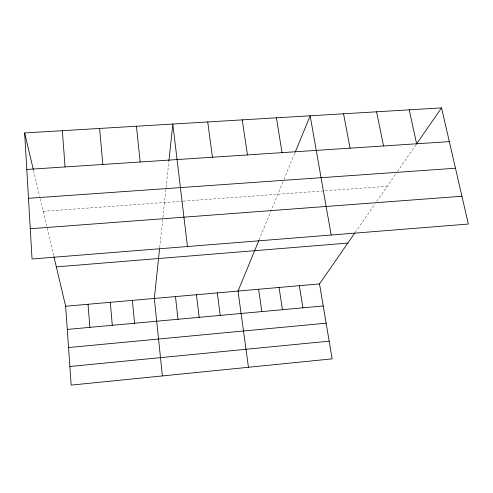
<?xml version="1.0" encoding="UTF-8"?>
<svg xmlns="http://www.w3.org/2000/svg" width="493" height="493" viewBox="0 0 493 493"><rect width="100%" height="100%" fill="white"/><g stroke="black" fill="none" stroke-linecap="round" stroke-linejoin="round"><path stroke-width="0.37" stroke-dasharray="2.46 1.85" d="M159.707 247.591L162.819 218.282M162.893 217.561L165.913 189.133M166.073 187.617L168.933 160.675M259.102 239.869L283.389 180.845M283.956 179.47L294.851 152.99M355.25 232.363L375.093 203.745M376.763 201.341L396.501 172.87M397.37 171.613L416 144.745M43.187 211.306L182.644 201.175M183.402 201.119L387.184 186.311M33.499 170.362L39.699 196.578M40.21 198.747L53.768 256.052"/><path stroke-width="0.74" d="M159.559 249.014L154.315 298.438L162.4 375.937M168.933 160.675L172.821 124.045L187.439 246.531M258.831 240.529L238.027 291.073L248.447 367.279M295.141 152.288L310.159 115.787L331.16 235.025M53.934 256.754L65.637 306.239L71.183 385.107L332.14 358.861L319.519 283.9L354.824 232.986M416.431 144.122L441.549 107.893L24.65 132.95L32.033 258.973L468.35 224.044L441.549 107.893M69.877 366.478L329.164 341.168M68.539 347.54L326.132 323.186M67.27 329.423L323.235 305.956M65.637 306.239L319.519 283.9M56.325 266.879L347.818 243.086M30.264 228.734L461.935 196.239M28.477 198.303L455.47 168.224M26.788 169.463L449.333 141.627M24.65 132.95L33.327 169.623M409.239 109.834L416.616 143.777M376.578 111.8L383.536 145.959M343.553 113.784L350.079 148.165M276.4 117.821L282.045 152.645M299.35 285.675L302.905 307.817M279.05 287.462L282.44 309.696M242.26 119.873L247.449 154.925M258.609 289.262L261.838 311.582M207.738 121.944L212.452 157.23M217.314 292.891L220.211 315.403M196.454 294.728L199.178 317.326M175.459 296.576L178.01 319.267M136.432 126.233L140.16 161.994M132.377 300.366L134.577 323.254M99.611 128.445L102.827 164.452M110.29 302.308L112.299 325.294M88.044 304.267L89.862 327.352M62.352 130.682L65.039 166.942"/></g></svg>
